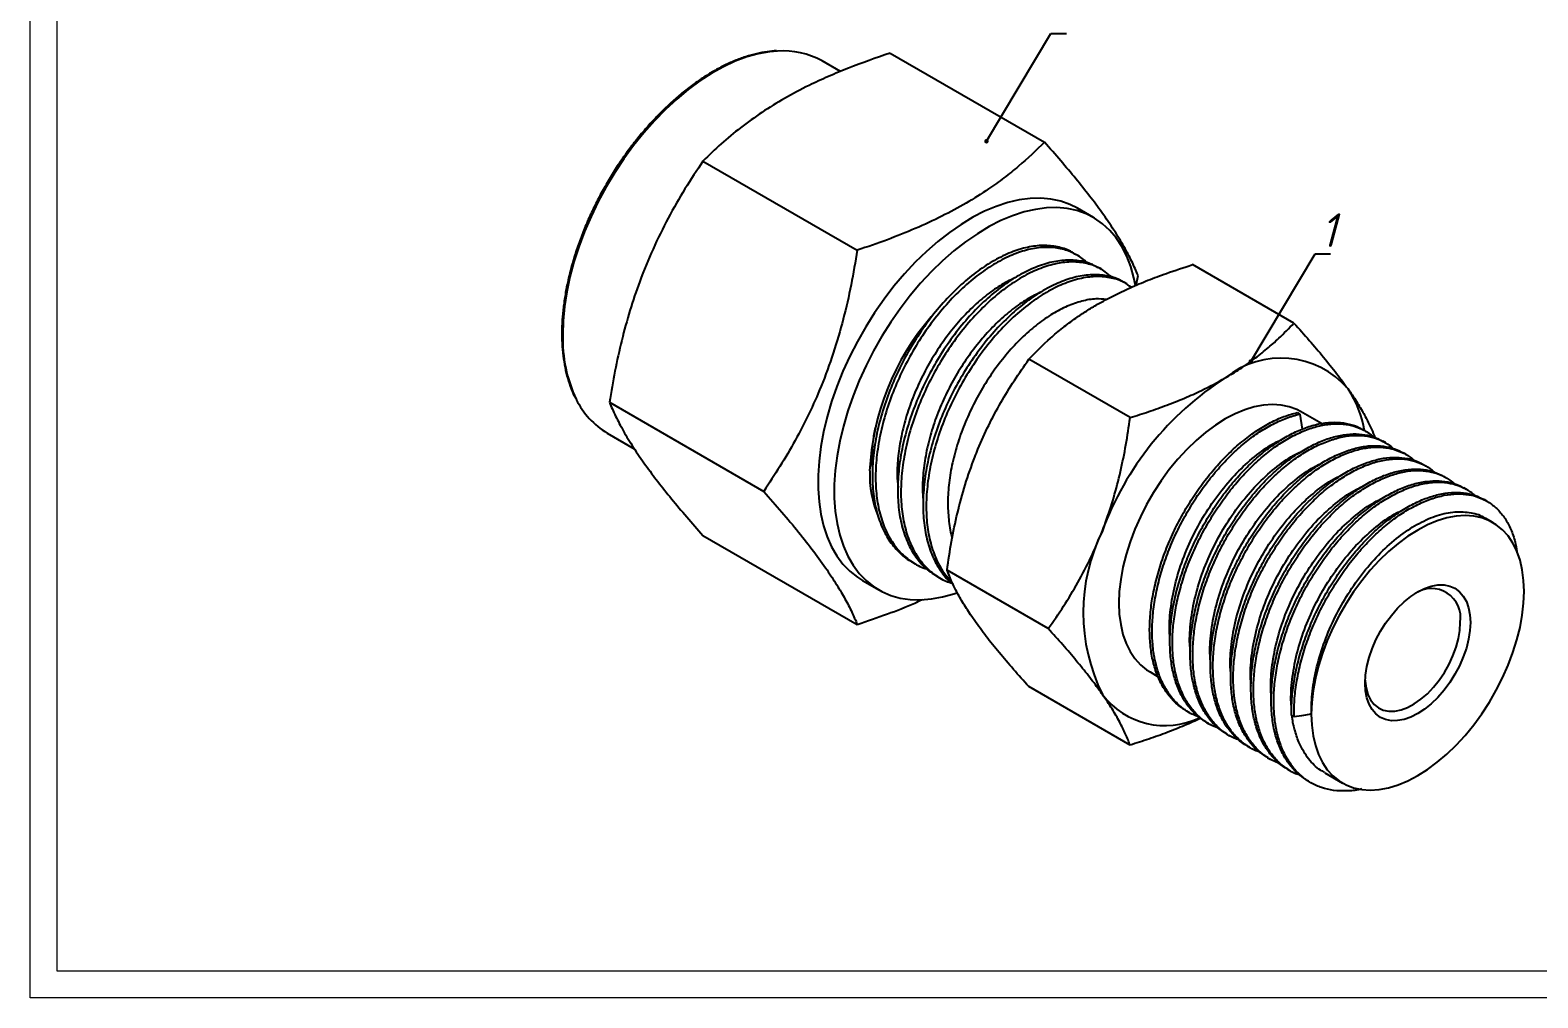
# Model space of a CAD drawing. Header units: millimetres. Extents: x 2776 to 3011, y 762 to 815.
# Drawn here: x 2775.76 to 2817.85, y 761.55 to 788.57 of the extents above; entities that cross this region are included whole.
import ezdxf

# ---------------------------------------------------------------- set-up
doc = ezdxf.new("R2010")
doc.units = ezdxf.units.MM
doc.linetypes.add('SLD-Solid', pattern=[0])
doc.styles.add('GENISO', font='geniso.shx', dxfattribs={"oblique": 15})
doc.dimstyles.new('Scale', dxfattribs={"dimscale": 0.25, "dimtxt": 2.5, "dimasz": 2.5, "dimexe": 1, "dimexo": 1, "dimgap": 0.2, "dimtad": 1, "dimdec": 1, "dimzin": 0, "dimtxsty": 'GENISO', "dimcen": 2.5, "dimclrd": 1, "dimclre": 1, "dimclrt": 7, "dimadec": 0, "dimazin": 0, "dimtfac": 1, "dimtdec": 1, "dimtmove": 0, "dimatfit": 3, "dimfxl": 1, "dimtzin": 0, "dimlwd": -1, "dimlwe": -1, "dimarcsym": 0})

msp = doc.modelspace()

# ---------------------------------------------------------------- linework, layer by layer
at = {"color": 5, "linetype": 'Continuous', "lineweight": 25}
for p, q in [((2798.38, 787.416), (2797.87, 787.711)), ((2799.768, 787.929), (2804.079, 785.441)), ((2794.543, 784.912), (2798.853, 782.424)), ((2805.45, 783.335), (2804.997, 783.596)), ((2804.967, 782.299), (2804.88, 782.349)), ((2805.675, 781.89), (2805.586, 781.941)), ((2811.044, 780.39), (2808.215, 782.022)), ((2806.381, 781.482), (2806.293, 781.533)), ((2806.643, 781.449), (2806.691, 781.723)), ((2806.471, 777.75), (2803.643, 779.383)), ((2791.93, 778.178), (2796.24, 775.69)), ((2811.135, 777.892), (2811.206, 777.851)), ((2811.206, 777.851), (2811.276, 777.427)), ((2811.815, 777.582), (2811.225, 777.922)), ((2791.87, 777.318), (2792.626, 776.882)), ((2813.032, 777.379), (2812.962, 777.42)), ((2813.598, 777.052), (2813.528, 777.093)), ((2814.164, 776.726), (2814.093, 776.766)), ((2814.73, 776.399), (2814.659, 776.44)), ((2815.295, 776.073), (2815.225, 776.113)), ((2815.861, 775.746), (2815.79, 775.787)), ((2816.426, 775.42), (2816.356, 775.46)), ((2816.599, 774.82), (2816.387, 774.942)), ((2794.543, 774.461), (2798.853, 771.972)), ((2800.371, 773.725), (2800.46, 773.674)), ((2801.079, 773.317), (2801.167, 773.266)), ((2804.185, 771.858), (2801.357, 773.49)), ((2798.998, 773.203), (2799.45, 772.942)), ((2807.025, 770.647), (2807.254, 770.516)), ((2806.471, 768.605), (2803.643, 770.238)), ((2808.047, 769.558), (2808.117, 769.517)), ((2808.612, 769.231), (2808.683, 769.191)), ((2811.046, 769.393), (2810.976, 769.434)), ((2809.178, 768.905), (2809.248, 768.864)), ((2809.743, 768.579), (2809.814, 768.538)), ((2810.309, 768.252), (2810.38, 768.211)), ((2810.875, 767.925), (2810.946, 767.884)), ((2811.905, 767.831), (2812.399, 767.545))]:
    msp.add_line(p, q, dxfattribs=at)
at = {"color": 7, "linetype": 'SLD-Solid', "lineweight": 15}
for points in [[(2775.757, 814.956), (2852.216, 814.956), (2852.216, 761.548), (2775.757, 761.548)], [(2776.507, 814.206), (2851.466, 814.206), (2851.466, 762.297), (2776.507, 762.297)]]:
    msp.add_lwpolyline(points, close=True, dxfattribs=at)
at = {"color": 5, "linetype": 'Continuous', "lineweight": 25, "flags": 128}
for points in [[(2796.627, 787.988), (2796.398, 787.967), (2796.087, 787.91), (2795.768, 787.821), (2795.444, 787.7), (2795.117, 787.548), (2794.788, 787.365), (2794.459, 787.153), (2794.133, 786.914), (2793.812, 786.648), (2793.497, 786.357), (2793.19, 786.043), (2792.893, 785.707), (2792.608, 785.353), (2792.336, 784.981), (2792.08, 784.595), (2791.841, 784.196), (2791.62, 783.787), (2791.418, 783.371), (2791.238, 782.949), (2791.079, 782.524), (2790.942, 782.1), (2790.83, 781.678), (2790.742, 781.261), (2790.678, 780.851), (2790.64, 780.452), (2790.627, 780.065)], [(2804.997, 783.596), (2804.787, 783.701), (2804.531, 783.792), (2804.26, 783.85), (2803.975, 783.876), (2803.678, 783.868), (2803.371, 783.828), (2803.056, 783.755), (2802.734, 783.65), (2802.408, 783.513), (2802.08, 783.345), (2801.751, 783.148), (2801.423, 782.922), (2801.099, 782.669), (2800.781, 782.391), (2800.47, 782.088), (2800.167, 781.763), (2799.876, 781.418), (2799.598, 781.055), (2799.334, 780.675), (2799.086, 780.282), (2798.856, 779.878), (2798.644, 779.465), (2798.453, 779.045), (2798.283, 778.622), (2798.135, 778.197), (2798.011, 777.774), (2797.91, 777.354), (2797.835, 776.94), (2797.784, 776.536), (2797.758, 776.142), (2797.758, 775.762), (2797.784, 775.398), (2797.835, 775.052), (2797.91, 774.726), (2798.011, 774.422), (2798.135, 774.143), (2798.283, 773.888), (2798.453, 773.661), (2798.644, 773.462), (2798.856, 773.293), (2798.998, 773.203)], [(2806.621, 781.443), (2806.578, 781.651), (2806.49, 781.966), (2806.378, 782.259), (2806.242, 782.526), (2806.083, 782.767), (2805.902, 782.98), (2805.7, 783.164), (2805.479, 783.317), (2805.24, 783.44), (2804.984, 783.531), (2804.712, 783.589), (2804.427, 783.614), (2804.131, 783.607), (2803.824, 783.567), (2803.508, 783.494), (2803.187, 783.388), (2802.861, 783.252), (2802.532, 783.084), (2802.204, 782.887), (2801.876, 782.661), (2801.552, 782.408), (2801.233, 782.129), (2800.922, 781.827), (2800.62, 781.502), (2800.329, 781.157), (2800.051, 780.793), (2799.787, 780.414), (2799.539, 780.021), (2799.308, 779.617), (2799.097, 779.204), (2798.906, 778.784), (2798.736, 778.361), (2798.588, 777.936), (2798.463, 777.512), (2798.363, 777.093), (2798.287, 776.679), (2798.236, 776.274), (2798.211, 775.881), (2798.211, 775.501), (2798.236, 775.137), (2798.287, 774.791), (2798.363, 774.465), (2798.463, 774.161), (2798.588, 773.881), (2798.736, 773.627), (2798.906, 773.4), (2799.097, 773.201), (2799.308, 773.032), (2799.539, 772.894), (2799.787, 772.787), (2800.051, 772.713), (2800.329, 772.671), (2800.62, 772.662), (2800.922, 772.686), (2801.233, 772.742), (2801.552, 772.832), (2801.634, 772.86)], [(2811.225, 777.922), (2811.126, 777.974), (2810.915, 778.055), (2810.689, 778.103), (2810.449, 778.119), (2810.198, 778.102), (2809.938, 778.053), (2809.671, 777.971), (2809.399, 777.858), (2809.125, 777.714), (2808.851, 777.542), (2808.58, 777.341), (2808.313, 777.114), (2808.052, 776.863), (2807.802, 776.591), (2807.562, 776.298), (2807.336, 775.988), (2807.125, 775.664), (2806.931, 775.328), (2806.755, 774.983), (2806.6, 774.633), (2806.467, 774.279), (2806.356, 773.925), (2806.269, 773.574), (2806.206, 773.23), (2806.168, 772.894), (2806.155, 772.57), (2806.168, 772.261), (2806.206, 771.969), (2806.269, 771.697), (2806.356, 771.447), (2806.467, 771.221), (2806.6, 771.022), (2806.755, 770.85), (2806.931, 770.707), (2807.025, 770.647)], [(2811.529, 769.468), (2811.542, 769.159), (2811.58, 768.867), (2811.643, 768.595), (2811.73, 768.345), (2811.841, 768.119), (2811.974, 767.919), (2812.129, 767.748), (2812.305, 767.605), (2812.499, 767.493), (2812.71, 767.413), (2812.936, 767.364), (2813.176, 767.348), (2813.426, 767.365), (2813.687, 767.415), (2813.954, 767.496), (2814.225, 767.609), (2814.499, 767.753), (2814.773, 767.926), (2815.045, 768.126), (2815.312, 768.353), (2815.572, 768.604), (2815.823, 768.877), (2816.063, 769.169), (2816.289, 769.479), (2816.5, 769.803), (2816.694, 770.139), (2816.869, 770.484), (2817.024, 770.835), (2817.158, 771.189), (2817.269, 771.542), (2817.356, 771.893), (2817.419, 772.238), (2817.456, 772.573), (2817.469, 772.897), (2817.456, 773.206), (2817.419, 773.498), (2817.356, 773.77), (2817.269, 774.02), (2817.158, 774.246), (2817.024, 774.446), (2816.869, 774.617), (2816.694, 774.76), (2816.5, 774.872), (2816.289, 774.952), (2816.063, 775.001), (2815.823, 775.017), (2815.572, 775), (2815.312, 774.95), (2815.045, 774.869), (2814.773, 774.756), (2814.499, 774.612), (2814.225, 774.439), (2813.954, 774.239), (2813.687, 774.012), (2813.426, 773.761), (2813.176, 773.488), (2812.936, 773.196), (2812.71, 772.886), (2812.499, 772.562), (2812.305, 772.226), (2812.129, 771.881), (2811.974, 771.53), (2811.841, 771.176), (2811.73, 770.823), (2811.643, 770.472), (2811.58, 770.127), (2811.542, 769.792), (2811.529, 769.468)], [(2815.97, 772.032), (2815.957, 771.803), (2815.92, 771.563), (2815.858, 771.317), (2815.773, 771.069), (2815.666, 770.822), (2815.539, 770.582), (2815.395, 770.352), (2815.235, 770.136), (2815.062, 769.938), (2814.88, 769.762), (2814.691, 769.609), (2814.499, 769.484), (2814.307, 769.388), (2814.119, 769.322), (2813.936, 769.288), (2813.764, 769.287), (2813.604, 769.318), (2813.459, 769.381), (2813.332, 769.475), (2813.226, 769.598), (2813.14, 769.748), (2813.079, 769.923), (2813.041, 770.119), (2813.029, 770.333), (2813.041, 770.562), (2813.079, 770.802), (2813.14, 771.048), (2813.226, 771.296), (2813.332, 771.543), (2813.459, 771.783), (2813.604, 772.013), (2813.764, 772.229), (2813.936, 772.427), (2814.119, 772.603), (2814.307, 772.756), (2814.499, 772.881), (2814.691, 772.977), (2814.88, 773.043), (2815.062, 773.077), (2815.235, 773.078), (2815.395, 773.047), (2815.539, 772.984), (2815.666, 772.89), (2815.773, 772.767), (2815.858, 772.617), (2815.92, 772.442), (2815.957, 772.246), (2815.97, 772.032)], [(2813.03, 770.418), (2813.032, 770.392), (2813.058, 770.194), (2813.109, 770.018), (2813.184, 769.866), (2813.282, 769.741), (2813.402, 769.646), (2813.539, 769.582), (2813.693, 769.551), (2813.86, 769.553), (2814.036, 769.589), (2814.219, 769.657), (2814.404, 769.757), (2814.589, 769.886), (2814.769, 770.041), (2814.941, 770.221), (2815.101, 770.421), (2815.247, 770.637), (2815.376, 770.865), (2815.485, 771.101), (2815.572, 771.341), (2815.636, 771.579), (2815.674, 771.81), (2815.687, 772.032)], [(2811.529, 769.468), (2811.259, 769.426), (2811.046, 769.393)]]:
    msp.add_lwpolyline(points, dxfattribs=at)
at = {"color": 5, "linetype": 'Continuous', "lineweight": 25}
for centre, radius, start, end in [((2796.781, 785.754), 2.239, 60.8993, 93.9415), ((2806.289, 775.924), 7.1, 139.2076, 177.2841), ((2794.582, 779.953), 3.956, 178.3765, 205.3724), ((2810.684, 776.957), 2.458, 40.4242, 129.3568), ((2813.736, 771.64), 8.565, 122.5702, 159.8407), ((2810.043, 776.884), 3.015, 9.3333, 33.5733), ((2793.01, 779.231), 2.227, 205.9081, 239.2036), ((2802.296, 776.181), 3.099, 178.5293, 202.6188), ((2810.304, 772.305), 5.144, 153.6129, 206.3871), ((2814.885, 772.166), 0.813, 350.5143, 124.347), ((2807.443, 771.343), 2.193, 217.164, 295.9419)]:
    msp.add_arc(centre, radius, start, end, dxfattribs=at)
for points, knots in [([(2796.599, 787.994), (2796.512, 787.987), (2796.328, 787.974), (2796.04, 787.917), (2795.737, 787.833), (2795.428, 787.718), (2795.118, 787.577), (2794.805, 787.408), (2794.494, 787.212), (2794.184, 786.992), (2793.878, 786.748), (2793.578, 786.481), (2793.284, 786.193), (2792.999, 785.885), (2792.725, 785.56), (2792.461, 785.218), (2792.21, 784.862), (2791.974, 784.494), (2791.753, 784.115), (2791.548, 783.727), (2791.361, 783.333), (2791.193, 782.935), (2791.045, 782.534), (2790.916, 782.133), (2790.809, 781.734), (2790.723, 781.34), (2790.66, 780.951), (2790.619, 780.571), (2790.605, 780.288), (2790.604, 780.133), (2790.604, 780.098)], [0, 0, 0, 0, 0.0332564, 0.0699088, 0.106627, 0.1433907, 0.1801823, 0.2169876, 0.2537961, 0.2906008, 0.3273989, 0.3641888, 0.4009704, 0.4377446, 0.4745119, 0.5112737, 0.5480315, 0.5847865, 0.6215405, 0.6582948, 0.6950505, 0.7318092, 0.7685723, 0.8053414, 0.8421181, 0.8789036, 0.9156991, 0.9525054, 0.9893226, 1, 1, 1, 1]), ([(2799.768, 787.929), (2799.376, 787.793), (2798.786, 787.589), (2798.042, 787.279), (2797.441, 787.002), (2796.814, 786.67), (2796.175, 786.276), (2795.587, 785.85), (2795.038, 785.395), (2794.71, 785.075), (2794.543, 784.912)], [0, 0, 0, 0, 0.183043, 0.275297, 0.367543, 0.491427, 0.615309, 0.742037, 0.868793, 1, 1, 1, 1]), ([(2804.079, 785.441), (2803.844, 785.214), (2803.49, 784.874), (2802.952, 784.444), (2802.472, 784.097), (2801.898, 783.735), (2801.215, 783.366), (2800.478, 783.027), (2799.689, 782.71), (2799.135, 782.521), (2798.853, 782.424)], [0, 0, 0, 0, 0.183043, 0.275297, 0.367543, 0.491427, 0.615309, 0.742037, 0.868793, 1, 1, 1, 1]), ([(2806.691, 781.723), (2806.637, 781.85), (2806.527, 782.104), (2806.305, 782.523), (2806.029, 782.979), (2805.705, 783.453), (2805.345, 783.935), (2804.96, 784.417), (2804.538, 784.919), (2804.232, 785.267), (2804.079, 785.441)], [0, 0, 0, 0, 0.131309, 0.263069, 0.396695, 0.531196, 0.647159, 0.763693, 0.881668, 1, 1, 1, 1]), ([(2794.543, 784.912), (2794.373, 784.656), (2794.033, 784.143), (2793.565, 783.325), (2793.138, 782.463), (2792.783, 781.597), (2792.496, 780.742), (2792.268, 779.906), (2792.077, 779.05), (2791.979, 778.469), (2791.93, 778.178)], [0, 0, 0, 0, 0.131309, 0.263069, 0.396695, 0.531196, 0.647159, 0.763693, 0.881668, 1, 1, 1, 1]), ([(2798.853, 782.424), (2798.798, 782.102), (2798.688, 781.455), (2798.466, 780.495), (2798.191, 779.546), (2797.867, 778.663), (2797.507, 777.85), (2797.121, 777.104), (2796.699, 776.381), (2796.393, 775.921), (2796.24, 775.69)], [0, 0, 0, 0, 0.131309, 0.263069, 0.396695, 0.531196, 0.647159, 0.763693, 0.881668, 1, 1, 1, 1]), ([(2804.876, 782.346), (2804.865, 782.354), (2804.752, 782.436), (2804.491, 782.516), (2804.097, 782.573), (2803.663, 782.532), (2803.207, 782.403), (2802.742, 782.189), (2802.274, 781.897), (2801.81, 781.528), (2801.357, 781.085), (2800.927, 780.58), (2800.534, 780.028), (2800.185, 779.442), (2799.883, 778.829), (2799.635, 778.194), (2799.445, 777.55), (2799.322, 776.917), (2799.267, 776.313), (2799.278, 775.745), (2799.358, 775.218), (2799.508, 774.741), (2799.722, 774.325), (2800.002, 773.995), (2800.222, 773.797), (2800.36, 773.735), (2800.373, 773.729)], [0, 0, 0, 0, 0.004998, 0.049508, 0.094771, 0.14034, 0.185752, 0.230552, 0.274699, 0.319597, 0.365052, 0.410609, 0.455803, 0.500194, 0.544595, 0.589796, 0.635354, 0.680806, 0.725695, 0.769841, 0.81465, 0.860066, 0.905635, 0.950891, 0.995392, 1, 1, 1, 1]), ([(2805.26, 782.071), (2805.252, 782.081), (2805.16, 782.191), (2804.934, 782.328), (2804.583, 782.472), (2804.184, 782.52), (2803.751, 782.481), (2803.296, 782.352), (2802.831, 782.138), (2802.363, 781.846), (2801.899, 781.477), (2801.445, 781.034), (2801.016, 780.529), (2800.623, 779.977), (2800.273, 779.391), (2799.972, 778.778), (2799.723, 778.143), (2799.534, 777.499), (2799.411, 776.866), (2799.355, 776.262), (2799.367, 775.694), (2799.447, 775.167), (2799.596, 774.689), (2799.812, 774.276), (2800.086, 773.937), (2800.417, 773.689), (2800.661, 773.552), (2800.803, 773.523), (2800.808, 773.522)], [0, 0, 0, 0, 0.004237, 0.045058, 0.08608, 0.127795, 0.169793, 0.211646, 0.252935, 0.293623, 0.335002, 0.376895, 0.418881, 0.460534, 0.501446, 0.542368, 0.584026, 0.626013, 0.667904, 0.709275, 0.749961, 0.791258, 0.833115, 0.875112, 0.916823, 0.957835, 0.998664, 1, 1, 1, 1]), ([(2805.581, 781.932), (2805.509, 781.974), (2805.327, 782.079), (2804.983, 782.15), (2804.566, 782.153), (2804.118, 782.062), (2803.656, 781.886), (2803.189, 781.628), (2802.722, 781.293), (2802.263, 780.882), (2801.821, 780.403), (2801.41, 779.869), (2801.041, 779.297), (2800.718, 778.695), (2800.445, 778.069), (2800.228, 777.427), (2800.075, 776.787), (2799.99, 776.168), (2799.972, 775.583), (2800.022, 775.037), (2800.14, 774.537), (2800.327, 774.092), (2800.579, 773.723), (2800.833, 773.464), (2801.019, 773.362), (2801.085, 773.327)], [0, 0, 0, 0, 0.0298106, 0.0747826, 0.1202623, 0.1657908, 0.210906, 0.2551871, 0.299689, 0.3449422, 0.3905011, 0.4359019, 0.4806904, 0.5248278, 0.5697165, 0.6151624, 0.6607083, 0.7058914, 0.7502704, 0.7946633, 0.8398547, 0.8854025, 0.9308435, 0.9757213, 1, 1, 1, 1]), ([(2805.953, 781.667), (2805.896, 781.723), (2805.749, 781.866), (2805.451, 782.01), (2805.073, 782.102), (2804.654, 782.101), (2804.206, 782.011), (2803.745, 781.835), (2803.277, 781.577), (2802.811, 781.242), (2802.351, 780.831), (2801.909, 780.352), (2801.499, 779.818), (2801.13, 779.246), (2800.806, 778.644), (2800.533, 778.018), (2800.317, 777.376), (2800.164, 776.736), (2800.079, 776.117), (2800.061, 775.532), (2800.11, 774.986), (2800.228, 774.485), (2800.415, 774.042), (2800.665, 773.669), (2800.972, 773.381), (2801.256, 773.198), (2801.451, 773.142), (2801.513, 773.125)], [0, 0, 0, 0, 0.025591, 0.066396, 0.107948, 0.149969, 0.192035, 0.233719, 0.274632, 0.315749, 0.357561, 0.399655, 0.441603, 0.482985, 0.523766, 0.565241, 0.60723, 0.649312, 0.691059, 0.732063, 0.773079, 0.814834, 0.856918, 0.898903, 0.940368, 0.981147, 1, 1, 1, 1]), ([(2806.288, 781.526), (2806.265, 781.543), (2806.139, 781.631), (2805.862, 781.711), (2805.463, 781.757), (2805.026, 781.705), (2804.569, 781.566), (2804.103, 781.343), (2803.635, 781.043), (2803.172, 780.665), (2802.72, 780.214), (2802.294, 779.703), (2801.906, 779.146), (2801.562, 778.557), (2801.266, 777.941), (2801.024, 777.304), (2800.842, 776.661), (2800.727, 776.03), (2800.679, 775.43), (2800.698, 774.866), (2800.786, 774.344), (2800.942, 773.872), (2801.169, 773.472), (2801.366, 773.215), (2801.501, 773.119), (2801.523, 773.104)], [0, 0, 0, 0, 0.010375, 0.056627, 0.103608, 0.150853, 0.19788, 0.244221, 0.290014, 0.336646, 0.383803, 0.43101, 0.477788, 0.523701, 0.569846, 0.616769, 0.664008, 0.711082, 0.757521, 0.803286, 0.849832, 0.896954, 0.94418, 0.991028, 1, 1, 1, 1]), ([(2805.561, 780.915), (2805.707, 780.996), (2805.997, 781.157), (2806.468, 781.38), (2806.963, 781.588), (2807.543, 781.806), (2807.969, 781.943), (2808.215, 782.022)], [0, 0, 0, 0, 0.183856, 0.368457, 0.555085, 0.742276, 1, 1, 1, 1]), ([(2803.3, 781.677), (2803.164, 781.611), (2802.892, 781.48), (2802.478, 781.193), (2802.07, 780.843), (2801.674, 780.428), (2801.304, 779.963), (2800.969, 779.46), (2800.674, 778.93), (2800.422, 778.377), (2800.22, 777.808), (2800.072, 777.235), (2799.986, 776.68), (2799.955, 776.194), (2799.979, 775.914), (2799.99, 775.795)], [0, 0, 0, 0, 0.077616, 0.155036, 0.233914, 0.313508, 0.393013, 0.471623, 0.548824, 0.626968, 0.706262, 0.785918, 0.865121, 0.943089, 1, 1, 1, 1]), ([(2806.503, 781.39), (2806.439, 781.437), (2806.274, 781.559), (2805.952, 781.662), (2805.551, 781.705), (2805.114, 781.654), (2804.657, 781.515), (2804.192, 781.292), (2803.724, 780.992), (2803.26, 780.614), (2802.809, 780.163), (2802.383, 779.652), (2801.995, 779.095), (2801.651, 778.506), (2801.355, 777.89), (2801.112, 777.253), (2800.93, 776.61), (2800.815, 775.979), (2800.768, 775.378), (2800.787, 774.815), (2800.874, 774.293), (2801.033, 773.823), (2801.237, 773.437), (2801.415, 773.246), (2801.495, 773.161)], [0, 0, 0, 0, 0.029104, 0.075304, 0.122231, 0.169422, 0.216394, 0.262682, 0.308422, 0.355001, 0.402104, 0.449257, 0.495981, 0.541841, 0.587933, 0.634802, 0.681987, 0.729008, 0.775393, 0.821106, 0.867598, 0.914666, 0.961838, 1, 1, 1, 1]), ([(2804.002, 781.265), (2803.867, 781.201), (2803.597, 781.07), (2803.185, 780.784), (2802.777, 780.434), (2802.381, 780.02), (2802.011, 779.555), (2801.676, 779.052), (2801.381, 778.522), (2801.129, 777.969), (2800.927, 777.399), (2800.779, 776.827), (2800.693, 776.272), (2800.662, 775.811), (2800.684, 775.553), (2800.692, 775.458)], [0, 0, 0, 0, 0.077498, 0.155883, 0.235744, 0.316331, 0.396827, 0.476417, 0.554581, 0.633699, 0.713982, 0.79463, 0.874821, 0.953761, 1, 1, 1, 1]), ([(2805.811, 781.05), (2805.713, 781.059), (2805.496, 781.079), (2805.125, 781.014), (2804.719, 780.874), (2804.306, 780.66), (2803.893, 780.377), (2803.484, 780.026), (2803.088, 779.612), (2802.718, 779.146), (2802.383, 778.644), (2802.088, 778.114), (2801.836, 777.561), (2801.634, 776.991), (2801.486, 776.419), (2801.399, 775.863), (2801.37, 775.333), (2801.407, 774.844), (2801.454, 774.529), (2801.505, 774.394), (2801.505, 774.394)], [0, 0, 0, 0, 0.049303, 0.109489, 0.169267, 0.228047, 0.286552, 0.346158, 0.406306, 0.466386, 0.52579, 0.58413, 0.643182, 0.703103, 0.763297, 0.823149, 0.882068, 0.940474, 0.999984, 1, 1, 1, 1]), ([(2803.643, 779.383), (2803.838, 779.582), (2804.131, 779.882), (2804.584, 780.259), (2804.921, 780.51), (2805.248, 780.729), (2805.457, 780.853), (2805.561, 780.915)], [0, 0, 0, 0, 0.361399, 0.543791, 0.726164, 0.862929, 1, 1, 1, 1]), ([(2790.604, 780.098), (2790.605, 780.035), (2790.606, 779.852), (2790.627, 779.561), (2790.673, 779.23), (2790.742, 778.916), (2790.835, 778.623), (2790.918, 778.411), (2790.977, 778.304), (2790.99, 778.28)], [0, 0, 0, 0, 0.090639, 0.262789, 0.434988, 0.607156, 0.779232, 0.951135, 1, 1, 1, 1]), ([(2809.125, 778.857), (2809.265, 778.941), (2809.545, 779.109), (2809.931, 779.381), (2810.291, 779.667), (2810.669, 780.001), (2810.906, 780.247), (2811.044, 780.39)], [0, 0, 0, 0, 0.183856, 0.368457, 0.555085, 0.742276, 1, 1, 1, 1]), ([(2811.044, 780.39), (2811.188, 780.228), (2811.478, 779.905), (2811.877, 779.435), (2812.246, 778.978), (2812.451, 778.693), (2812.555, 778.551)], [0, 0, 0, 0, 0.2470671, 0.4950148, 0.746633, 1, 1, 1, 1]), ([(2802.132, 776.649), (2802.162, 776.723), (2802.281, 777.025), (2802.516, 777.54), (2802.857, 778.179), (2803.233, 778.796), (2803.506, 779.187), (2803.643, 779.383)], [0, 0, 0, 0, 0.074988, 0.303354, 0.533056, 0.766118, 1, 1, 1, 1]), ([(2806.471, 777.75), (2806.645, 777.805), (2806.991, 777.916), (2807.497, 778.097), (2807.989, 778.293), (2808.544, 778.54), (2808.907, 778.738), (2809.125, 778.857)], [0, 0, 0, 0, 0.180583, 0.361479, 0.543586, 0.726243, 1, 1, 1, 1]), ([(2812.555, 778.551), (2812.583, 778.51), (2812.699, 778.344), (2812.877, 778.067), (2813.065, 777.734), (2813.208, 777.442), (2813.276, 777.271), (2813.306, 777.195)], [0, 0, 0, 0, 0.078654, 0.318184, 0.559117, 0.803572, 1, 1, 1, 1]), ([(2791.93, 778.178), (2791.985, 778.052), (2792.095, 777.798), (2792.317, 777.378), (2792.592, 776.922), (2792.916, 776.448), (2793.276, 775.967), (2793.662, 775.484), (2794.084, 774.982), (2794.389, 774.635), (2794.543, 774.461)], [0, 0, 0, 0, 0.131309, 0.263069, 0.396695, 0.531196, 0.647159, 0.763693, 0.881668, 1, 1, 1, 1]), ([(2805.696, 774.591), (2805.725, 774.667), (2805.84, 774.971), (2806.018, 775.518), (2806.207, 776.246), (2806.359, 776.991), (2806.434, 777.497), (2806.471, 777.75)], [0, 0, 0, 0, 0.074988, 0.303354, 0.533056, 0.766117, 1, 1, 1, 1]), ([(2808.008, 769.587), (2807.987, 769.598), (2807.869, 769.66), (2807.685, 769.828), (2807.462, 770.092), (2807.281, 770.415), (2807.144, 770.781), (2807.054, 771.186), (2807.012, 771.621), (2807.015, 772.082), (2807.063, 772.568), (2807.158, 773.074), (2807.299, 773.591), (2807.481, 774.106), (2807.702, 774.609), (2807.957, 775.095), (2808.243, 775.562), (2808.56, 776.007), (2808.903, 776.421), (2809.265, 776.796), (2809.637, 777.123), (2810.014, 777.398), (2810.391, 777.62), (2810.768, 777.792), (2811.012, 777.858), (2811.135, 777.892)], [0, 0, 0, 0, 0.009598, 0.054232, 0.099489, 0.145052, 0.19059, 0.235772, 0.280285, 0.324471, 0.369407, 0.414834, 0.460427, 0.505854, 0.550788, 0.594974, 0.639488, 0.684672, 0.730209, 0.775772, 0.821028, 0.865661, 0.909791, 0.954626, 1, 1, 1, 1]), ([(2808.369, 769.404), (2808.347, 769.411), (2808.219, 769.449), (2808.012, 769.575), (2807.754, 769.783), (2807.533, 770.053), (2807.352, 770.373), (2807.215, 770.741), (2807.125, 771.145), (2807.082, 771.58), (2807.085, 772.041), (2807.134, 772.527), (2807.229, 773.033), (2807.369, 773.55), (2807.552, 774.065), (2807.773, 774.568), (2808.027, 775.054), (2808.314, 775.521), (2808.631, 775.966), (2808.974, 776.381), (2809.335, 776.755), (2809.708, 777.082), (2810.085, 777.358), (2810.462, 777.579), (2810.839, 777.751), (2811.083, 777.817), (2811.206, 777.851)], [0, 0, 0, 0, 0.008971, 0.051245, 0.094002, 0.137356, 0.181003, 0.224626, 0.267908, 0.310549, 0.352878, 0.395924, 0.439441, 0.483117, 0.526633, 0.569678, 0.612006, 0.654648, 0.697931, 0.741554, 0.785201, 0.828554, 0.87131, 0.913584, 0.956534, 1, 1, 1, 1]), ([(2808.613, 769.232), (2808.524, 769.289), (2808.343, 769.407), (2808.112, 769.654), (2807.914, 769.954), (2807.759, 770.304), (2807.65, 770.694), (2807.589, 771.118), (2807.574, 771.568), (2807.604, 772.045), (2807.68, 772.544), (2807.803, 773.058), (2807.969, 773.575), (2808.175, 774.084), (2808.417, 774.577), (2808.691, 775.052), (2808.996, 775.506), (2809.329, 775.934), (2809.685, 776.326), (2810.054, 776.672), (2810.429, 776.968), (2810.807, 777.212), (2811.184, 777.402), (2811.557, 777.538), (2811.921, 777.614), (2812.267, 777.629), (2812.585, 777.579), (2812.807, 777.511), (2812.912, 777.443), (2812.931, 777.431)], [0, 0, 0, 0, 0.036336, 0.074533, 0.113098, 0.151754, 0.190219, 0.22822, 0.265635, 0.303499, 0.341885, 0.380523, 0.419132, 0.457433, 0.495158, 0.532638, 0.570756, 0.609283, 0.647943, 0.686455, 0.724542, 0.761999, 0.799762, 0.838087, 0.876705, 0.915336, 0.953701, 0.991529, 1, 1, 1, 1]), ([(2808.953, 769.069), (2808.864, 769.105), (2808.674, 769.181), (2808.418, 769.367), (2808.182, 769.612), (2807.985, 769.913), (2807.83, 770.263), (2807.721, 770.654), (2807.659, 771.077), (2807.644, 771.527), (2807.675, 772.004), (2807.751, 772.503), (2807.874, 773.017), (2808.04, 773.534), (2808.246, 774.043), (2808.488, 774.536), (2808.762, 775.011), (2809.067, 775.465), (2809.4, 775.893), (2809.755, 776.285), (2810.125, 776.632), (2810.5, 776.928), (2810.878, 777.171), (2811.254, 777.361), (2811.628, 777.497), (2811.991, 777.573), (2812.337, 777.588), (2812.658, 777.542), (2812.946, 777.433), (2813.148, 777.32), (2813.241, 777.227), (2813.261, 777.207)], [0, 0, 0, 0, 0.030491, 0.065492, 0.101079, 0.137009, 0.173024, 0.208861, 0.244266, 0.279125, 0.314403, 0.350167, 0.386165, 0.422136, 0.45782, 0.492969, 0.527888, 0.563402, 0.599297, 0.635316, 0.671196, 0.706682, 0.741579, 0.776763, 0.81247, 0.848449, 0.884442, 0.920185, 0.955429, 0.990298, 1, 1, 1, 1]), ([(2799.347, 777.467), (2799.325, 777.34), (2799.271, 777.03), (2799.249, 776.621), (2799.271, 776.357), (2799.279, 776.256)], [0, 0, 0, 0, 0.298887, 0.730697, 1, 1, 1, 1]), ([(2807.583, 771.592), (2807.578, 771.646), (2807.555, 771.897), (2807.588, 772.395), (2807.71, 773.081), (2807.927, 773.785), (2808.224, 774.473), (2808.593, 775.128), (2809.021, 775.735), (2809.498, 776.277), (2810.002, 776.719), (2810.408, 777.006), (2810.635, 777.105), (2810.694, 777.13)], [0, 0, 0, 0, 0.02796, 0.130866, 0.235776, 0.341016, 0.444879, 0.547124, 0.651457, 0.756774, 0.861362, 0.963769, 1, 1, 1, 1]), ([(2809.182, 768.912), (2809.128, 768.942), (2808.978, 769.025), (2808.768, 769.223), (2808.553, 769.501), (2808.381, 769.832), (2808.254, 770.208), (2808.173, 770.619), (2808.14, 771.059), (2808.152, 771.525), (2808.21, 772.016), (2808.314, 772.526), (2808.464, 773.043), (2808.655, 773.556), (2808.882, 774.056), (2809.144, 774.538), (2809.436, 775.001), (2809.759, 775.441), (2810.107, 775.848), (2810.471, 776.214), (2810.845, 776.53), (2811.222, 776.795), (2811.6, 777.006), (2811.975, 777.164), (2812.343, 777.264), (2812.697, 777.304), (2813.028, 777.28), (2813.307, 777.21), (2813.46, 777.124), (2813.525, 777.088)], [0, 0, 0, 0, 0.021164, 0.058988, 0.097286, 0.135785, 0.174206, 0.212271, 0.24972, 0.287156, 0.325213, 0.36363, 0.402131, 0.440434, 0.478268, 0.51553, 0.55326, 0.591504, 0.62999, 0.668441, 0.706577, 0.744134, 0.781477, 0.819457, 0.857838, 0.896344, 0.934694, 0.972615, 1, 1, 1, 1]), ([(2809.508, 768.751), (2809.462, 768.766), (2809.312, 768.815), (2809.088, 768.959), (2808.837, 769.18), (2808.624, 769.461), (2808.452, 769.792), (2808.324, 770.167), (2808.244, 770.578), (2808.211, 771.018), (2808.223, 771.484), (2808.281, 771.975), (2808.385, 772.485), (2808.534, 773.002), (2808.725, 773.516), (2808.953, 774.015), (2809.214, 774.498), (2809.507, 774.96), (2809.83, 775.4), (2810.177, 775.807), (2810.542, 776.173), (2810.916, 776.489), (2811.293, 776.754), (2811.67, 776.965), (2812.045, 777.123), (2812.414, 777.223), (2812.768, 777.263), (2813.099, 777.241), (2813.401, 777.157), (2813.644, 777.039), (2813.772, 776.928), (2813.822, 776.883)], [0, 0, 0, 0, 0.015266, 0.050189, 0.085641, 0.121537, 0.157621, 0.193633, 0.229311, 0.26441, 0.299499, 0.335169, 0.371177, 0.407262, 0.443163, 0.478624, 0.513549, 0.548913, 0.584758, 0.620831, 0.65687, 0.692614, 0.727815, 0.762816, 0.798414, 0.834388, 0.870479, 0.906424, 0.941967, 0.976925, 1, 1, 1, 1]), ([(2808.152, 771.223), (2808.145, 771.291), (2808.12, 771.555), (2808.154, 772.068), (2808.276, 772.754), (2808.493, 773.458), (2808.79, 774.146), (2809.158, 774.801), (2809.586, 775.408), (2810.064, 775.95), (2810.568, 776.392), (2810.963, 776.674), (2811.18, 776.768), (2811.228, 776.789)], [0, 0, 0, 0, 0.035255, 0.138057, 0.242861, 0.347994, 0.451752, 0.553893, 0.65812, 0.76333, 0.867812, 0.970115, 1, 1, 1, 1]), ([(2809.745, 768.582), (2809.729, 768.59), (2809.614, 768.645), (2809.43, 768.803), (2809.199, 769.056), (2809.01, 769.368), (2808.864, 769.727), (2808.765, 770.125), (2808.713, 770.554), (2808.708, 771.01), (2808.747, 771.491), (2808.833, 771.995), (2808.965, 772.51), (2809.14, 773.026), (2809.353, 773.533), (2809.601, 774.022), (2809.882, 774.493), (2810.193, 774.942), (2810.531, 775.364), (2810.89, 775.747), (2811.261, 776.084), (2811.637, 776.369), (2812.015, 776.602), (2812.391, 776.781), (2812.763, 776.905), (2813.124, 776.968), (2813.466, 776.972), (2813.778, 776.909), (2813.987, 776.837), (2814.081, 776.771), (2814.091, 776.763)], [0, 0, 0, 0, 0.006254, 0.043819, 0.081961, 0.120414, 0.158901, 0.197142, 0.234868, 0.272132, 0.309973, 0.348281, 0.386783, 0.425199, 0.463253, 0.500683, 0.53814, 0.576212, 0.614636, 0.653136, 0.691431, 0.729251, 0.766511, 0.80426, 0.842514, 0.881005, 0.919452, 0.957578, 0.995117, 1, 1, 1, 1]), ([(2810.078, 768.416), (2810.072, 768.418), (2809.958, 768.448), (2809.763, 768.561), (2809.498, 768.757), (2809.27, 769.016), (2809.081, 769.327), (2808.935, 769.686), (2808.836, 770.084), (2808.784, 770.513), (2808.778, 770.969), (2808.818, 771.45), (2808.904, 771.954), (2809.035, 772.469), (2809.21, 772.986), (2809.424, 773.492), (2809.672, 773.981), (2809.952, 774.452), (2810.264, 774.902), (2810.602, 775.323), (2810.961, 775.706), (2811.332, 776.043), (2811.708, 776.328), (2812.086, 776.561), (2812.462, 776.74), (2812.834, 776.864), (2813.195, 776.928), (2813.536, 776.93), (2813.851, 776.872), (2814.132, 776.751), (2814.317, 776.641), (2814.396, 776.556), (2814.404, 776.548)], [0, 0, 0, 0, 0.002024, 0.036919, 0.072025, 0.10767, 0.143606, 0.179573, 0.21531, 0.250566, 0.285391, 0.320755, 0.356554, 0.392536, 0.428437, 0.463999, 0.498979, 0.533984, 0.569563, 0.605472, 0.641452, 0.67724, 0.712583, 0.747404, 0.782682, 0.818432, 0.854403, 0.890333, 0.925962, 0.961044, 0.995957, 1, 1, 1, 1]), ([(2801.357, 773.49), (2801.396, 773.758), (2801.476, 774.294), (2801.644, 775.091), (2801.854, 775.883), (2802.039, 776.393), (2802.132, 776.649)], [0, 0, 0, 0, 0.247067, 0.495015, 0.746633, 1, 1, 1, 1]), ([(2808.716, 770.909), (2808.71, 770.972), (2808.686, 771.233), (2808.719, 771.741), (2808.841, 772.428), (2809.059, 773.132), (2809.356, 773.819), (2809.724, 774.474), (2810.152, 775.082), (2810.63, 775.624), (2811.134, 776.066), (2811.542, 776.355), (2811.77, 776.453), (2811.832, 776.48)], [0, 0, 0, 0, 0.032944, 0.135186, 0.23942, 0.343981, 0.447175, 0.54876, 0.65242, 0.757058, 0.860972, 0.962718, 1, 1, 1, 1]), ([(2810.312, 768.257), (2810.24, 768.3), (2810.074, 768.4), (2809.852, 768.622), (2809.646, 768.911), (2809.483, 769.252), (2809.365, 769.636), (2809.294, 770.053), (2809.27, 770.498), (2809.291, 770.97), (2809.359, 771.465), (2809.473, 771.977), (2809.631, 772.495), (2809.829, 773.006), (2810.064, 773.503), (2810.332, 773.981), (2810.631, 774.44), (2810.959, 774.873), (2811.311, 775.273), (2811.678, 775.629), (2812.053, 775.935), (2812.43, 776.189), (2812.807, 776.39), (2813.182, 776.536), (2813.548, 776.624), (2813.898, 776.651), (2814.223, 776.614), (2814.477, 776.542), (2814.61, 776.461), (2814.655, 776.433)], [0, 0, 0, 0, 0.028798, 0.066738, 0.105099, 0.143604, 0.181974, 0.219934, 0.257259, 0.29484, 0.332992, 0.371448, 0.40993, 0.448159, 0.485865, 0.523131, 0.560986, 0.599301, 0.637802, 0.67621, 0.714249, 0.751659, 0.789133, 0.827215, 0.865643, 0.904139, 0.942424, 0.980225, 1, 1, 1, 1]), ([(2810.646, 768.095), (2810.578, 768.12), (2810.406, 768.182), (2810.166, 768.346), (2809.922, 768.58), (2809.717, 768.871), (2809.553, 769.211), (2809.436, 769.595), (2809.365, 770.012), (2809.341, 770.458), (2809.362, 770.929), (2809.43, 771.425), (2809.543, 771.937), (2809.701, 772.454), (2809.9, 772.965), (2810.135, 773.462), (2810.403, 773.94), (2810.702, 774.399), (2811.03, 774.833), (2811.382, 775.232), (2811.749, 775.588), (2812.124, 775.894), (2812.501, 776.148), (2812.878, 776.349), (2813.252, 776.495), (2813.619, 776.583), (2813.968, 776.61), (2814.295, 776.576), (2814.589, 776.479), (2814.809, 776.365), (2814.915, 776.265), (2814.947, 776.234)], [0, 0, 0, 0, 0.023094, 0.058069, 0.093636, 0.129596, 0.165691, 0.20166, 0.237245, 0.272234, 0.307464, 0.343228, 0.379278, 0.415352, 0.451188, 0.486535, 0.521469, 0.556955, 0.592872, 0.628964, 0.664969, 0.700627, 0.735696, 0.770825, 0.806525, 0.842548, 0.878635, 0.914524, 0.949959, 0.984884, 1, 1, 1, 1]), ([(2810.878, 767.932), (2810.843, 767.95), (2810.709, 768.019), (2810.511, 768.196), (2810.289, 768.462), (2810.108, 768.785), (2809.972, 769.152), (2809.882, 769.557), (2809.84, 769.991), (2809.843, 770.453), (2809.892, 770.939), (2809.987, 771.446), (2810.128, 771.962), (2810.311, 772.477), (2810.532, 772.98), (2810.787, 773.466), (2811.074, 773.933), (2811.391, 774.378), (2811.734, 774.792), (2812.096, 775.166), (2812.469, 775.493), (2812.845, 775.767), (2813.223, 775.989), (2813.599, 776.158), (2813.969, 776.27), (2814.327, 776.321), (2814.662, 776.31), (2814.966, 776.245), (2815.14, 776.154), (2815.224, 776.111)], [0, 0, 0, 0, 0.013861, 0.051563, 0.089788, 0.12827, 0.166727, 0.204883, 0.242471, 0.279792, 0.317748, 0.356116, 0.394622, 0.432985, 0.470931, 0.508244, 0.545845, 0.584008, 0.622469, 0.660948, 0.699167, 0.736856, 0.774128, 0.811999, 0.850322, 0.888825, 0.927228, 0.965253, 1, 1, 1, 1]), ([(2811.198, 767.771), (2811.175, 767.778), (2811.045, 767.817), (2810.838, 767.943), (2810.58, 768.152), (2810.36, 768.422), (2810.179, 768.743), (2810.043, 769.111), (2809.953, 769.516), (2809.91, 769.951), (2809.914, 770.412), (2809.963, 770.898), (2810.058, 771.405), (2810.199, 771.921), (2810.382, 772.437), (2810.603, 772.94), (2810.858, 773.425), (2811.145, 773.892), (2811.462, 774.337), (2811.805, 774.751), (2812.167, 775.125), (2812.54, 775.452), (2812.916, 775.727), (2813.294, 775.949), (2813.67, 776.117), (2814.04, 776.229), (2814.397, 776.28), (2814.734, 776.27), (2815.041, 776.198), (2815.314, 776.077), (2815.465, 775.953), (2815.538, 775.893)], [0, 0, 0, 0, 0.007714, 0.042583, 0.077858, 0.113623, 0.149627, 0.18561, 0.221309, 0.256478, 0.291397, 0.32691, 0.362808, 0.398835, 0.434729, 0.470232, 0.505144, 0.540324, 0.576032, 0.612017, 0.648019, 0.683778, 0.719041, 0.753914, 0.789347, 0.825204, 0.861228, 0.897159, 0.932736, 0.967722, 1, 1, 1, 1]), ([(2809.282, 770.588), (2809.276, 770.649), (2809.252, 770.908), (2809.285, 771.415), (2809.407, 772.101), (2809.624, 772.805), (2809.921, 773.493), (2810.29, 774.148), (2810.718, 774.755), (2811.195, 775.297), (2811.699, 775.739), (2812.1, 776.024), (2812.322, 776.12), (2812.377, 776.144)], [0, 0, 0, 0, 0.032139, 0.134905, 0.239672, 0.344768, 0.44849, 0.550596, 0.654786, 0.75996, 0.864405, 0.966672, 1, 1, 1, 1]), ([(2811.441, 767.599), (2811.352, 767.657), (2811.17, 767.775), (2810.939, 768.023), (2810.741, 768.324), (2810.586, 768.674), (2810.478, 769.065), (2810.417, 769.488), (2810.402, 769.939), (2810.433, 770.416), (2810.51, 770.915), (2810.633, 771.429), (2810.799, 771.946), (2811.006, 772.455), (2811.247, 772.948), (2811.522, 773.423), (2811.827, 773.877), (2812.161, 774.304), (2812.516, 774.696), (2812.885, 775.042), (2813.261, 775.338), (2813.638, 775.581), (2814.015, 775.771), (2814.389, 775.906), (2814.752, 775.981), (2815.098, 775.996), (2815.416, 775.946), (2815.647, 775.873), (2815.759, 775.799), (2815.787, 775.781)], [0, 0, 0, 0, 0.036511, 0.074559, 0.112972, 0.151473, 0.189782, 0.227627, 0.264891, 0.302609, 0.340845, 0.37933, 0.417783, 0.455927, 0.493497, 0.530831, 0.568801, 0.607176, 0.645682, 0.684038, 0.721969, 0.759272, 0.796891, 0.835066, 0.873531, 0.912007, 0.950215, 0.987887, 1, 1, 1, 1]), ([(2812.935, 767.381), (2812.921, 767.377), (2812.775, 767.337), (2812.509, 767.319), (2812.147, 767.331), (2811.814, 767.41), (2811.513, 767.544), (2811.244, 767.735), (2811.009, 767.982), (2810.811, 768.283), (2810.657, 768.633), (2810.549, 769.024), (2810.488, 769.447), (2810.473, 769.898), (2810.503, 770.375), (2810.58, 770.875), (2810.703, 771.389), (2810.87, 771.906), (2811.076, 772.415), (2811.318, 772.908), (2811.592, 773.382), (2811.898, 773.836), (2812.231, 774.264), (2812.587, 774.655), (2812.956, 775.001), (2813.331, 775.297), (2813.709, 775.54), (2814.086, 775.73), (2814.459, 775.865), (2814.823, 775.941), (2815.168, 775.955), (2815.489, 775.908), (2815.777, 775.8), (2815.978, 775.686), (2816.07, 775.594), (2816.09, 775.574)], [0, 0, 0, 0, 0.003499, 0.035774, 0.067986, 0.099905, 0.13131, 0.162683, 0.19458, 0.226783, 0.25906, 0.291176, 0.322902, 0.354142, 0.385763, 0.417817, 0.45008, 0.482317, 0.514294, 0.54579, 0.577089, 0.60892, 0.641092, 0.673372, 0.705527, 0.737326, 0.768599, 0.800136, 0.83214, 0.864386, 0.896642, 0.928673, 0.960255, 0.991507, 1, 1, 1, 1]), ([(2796.24, 775.69), (2796.41, 775.497), (2796.75, 775.11), (2797.218, 774.549), (2797.645, 774.005), (2798, 773.514), (2798.287, 773.074), (2798.515, 772.683), (2798.706, 772.314), (2798.804, 772.086), (2798.853, 771.972)], [0, 0, 0, 0, 0.131309, 0.263069, 0.396695, 0.531196, 0.647159, 0.763693, 0.881668, 1, 1, 1, 1]), ([(2809.849, 770.238), (2809.843, 770.307), (2809.817, 770.574), (2809.851, 771.088), (2809.973, 771.774), (2810.19, 772.479), (2810.487, 773.166), (2810.855, 773.821), (2811.283, 774.428), (2811.761, 774.97), (2812.265, 775.413), (2812.67, 775.7), (2812.897, 775.798), (2812.956, 775.824)], [0, 0, 0, 0, 0.035954, 0.138035, 0.242103, 0.346498, 0.449528, 0.550953, 0.654449, 0.758921, 0.86267, 0.964255, 1, 1, 1, 1]), ([(2810.411, 769.96), (2810.406, 770.014), (2810.383, 770.264), (2810.417, 770.762), (2810.538, 771.448), (2810.756, 772.152), (2811.053, 772.84), (2811.421, 773.495), (2811.849, 774.102), (2812.327, 774.644), (2812.831, 775.086), (2813.237, 775.374), (2813.463, 775.472), (2813.523, 775.498)], [0, 0, 0, 0, 0.027768, 0.130684, 0.235606, 0.340857, 0.444731, 0.546987, 0.651331, 0.756659, 0.861258, 0.963675, 1, 1, 1, 1]), ([(2810.976, 769.434), (2810.977, 769.587), (2810.979, 769.895), (2811.04, 770.388), (2811.144, 770.897), (2811.294, 771.414), (2811.485, 771.928), (2811.713, 772.427), (2811.974, 772.91), (2812.267, 773.372), (2812.59, 773.811), (2812.938, 774.218), (2813.303, 774.583), (2813.677, 774.9), (2814.054, 775.164), (2814.431, 775.375), (2814.806, 775.532), (2815.175, 775.632), (2815.528, 775.671), (2815.859, 775.647), (2816.136, 775.577), (2816.289, 775.491), (2816.353, 775.455)], [0, 0, 0, 0, 0.049927, 0.100679, 0.151908, 0.203246, 0.254316, 0.304759, 0.354444, 0.404762, 0.455761, 0.507082, 0.558351, 0.609198, 0.659271, 0.709071, 0.759721, 0.810902, 0.862246, 0.913381, 0.96394, 1, 1, 1, 1]), ([(2811.046, 769.393), (2811.047, 769.546), (2811.049, 769.854), (2811.11, 770.347), (2811.214, 770.856), (2811.364, 771.373), (2811.555, 771.887), (2811.783, 772.387), (2812.045, 772.869), (2812.338, 773.331), (2812.661, 773.771), (2813.009, 774.177), (2813.373, 774.543), (2813.747, 774.859), (2814.124, 775.123), (2814.502, 775.334), (2814.877, 775.491), (2815.245, 775.591), (2815.599, 775.63), (2815.93, 775.607), (2816.232, 775.525), (2816.504, 775.385), (2816.742, 775.189), (2816.945, 774.939), (2817.106, 774.634), (2817.217, 774.324), (2817.253, 774.101), (2817.268, 774.011)], [0, 0, 0, 0, 0.039876, 0.080412, 0.121328, 0.162331, 0.203121, 0.243409, 0.283092, 0.323281, 0.364013, 0.405003, 0.445951, 0.486563, 0.526555, 0.56633, 0.606784, 0.647661, 0.68867, 0.729511, 0.769892, 0.809611, 0.849695, 0.890363, 0.931333, 0.972307, 1, 1, 1, 1]), ([(2810.98, 769.591), (2810.974, 769.658), (2810.949, 769.923), (2810.982, 770.435), (2811.104, 771.121), (2811.321, 771.825), (2811.618, 772.513), (2811.987, 773.168), (2812.415, 773.775), (2812.892, 774.318), (2813.396, 774.759), (2813.791, 775.04), (2814.007, 775.135), (2814.055, 775.156)], [0, 0, 0, 0, 0.035183, 0.138036, 0.242892, 0.348077, 0.451887, 0.554079, 0.658358, 0.76362, 0.868154, 0.970508, 1, 1, 1, 1]), ([(2811.529, 769.468), (2811.533, 769.679), (2811.541, 770.104), (2811.672, 770.796), (2811.887, 771.499), (2812.184, 772.187), (2812.552, 772.842), (2812.981, 773.449), (2813.458, 773.989), (2813.963, 774.438), (2814.478, 774.782), (2814.99, 775.016), (2815.486, 775.134), (2815.938, 775.116), (2816.24, 775.044), (2816.366, 774.948), (2816.383, 774.935)], [0, 0, 0, 0, 0.07522, 0.151906, 0.228832, 0.304753, 0.37949, 0.455753, 0.532736, 0.609186, 0.684041, 0.759707, 0.83656, 0.913362, 0.988877, 1, 1, 1, 1]), ([(2804.185, 771.858), (2804.33, 772.065), (2804.619, 772.479), (2805.018, 773.143), (2805.387, 773.843), (2805.593, 774.341), (2805.696, 774.591)], [0, 0, 0, 0, 0.247067, 0.495015, 0.746633, 1, 1, 1, 1]), ([(2802.132, 772.076), (2802.104, 772.117), (2801.988, 772.283), (2801.81, 772.56), (2801.621, 772.893), (2801.469, 773.205), (2801.394, 773.395), (2801.357, 773.49)], [0, 0, 0, 0, 0.074988, 0.303354, 0.533056, 0.766117, 1, 1, 1, 1]), ([(2798.853, 771.972), (2799.134, 772.069), (2799.681, 772.258), (2800.288, 772.494), (2800.602, 772.64), (2800.674, 772.674)], [0, 0, 0, 0, 0.4484025, 0.8721804, 1, 1, 1, 1]), ([(2803.643, 770.238), (2803.498, 770.399), (2803.209, 770.722), (2802.81, 771.192), (2802.441, 771.649), (2802.235, 771.934), (2802.132, 772.076)], [0, 0, 0, 0, 0.247067, 0.495015, 0.746633, 1, 1, 1, 1]), ([(2805.696, 770.019), (2805.666, 770.06), (2805.547, 770.229), (2805.312, 770.539), (2804.971, 770.96), (2804.595, 771.4), (2804.322, 771.705), (2804.185, 771.858)], [0, 0, 0, 0, 0.074988, 0.303354, 0.533056, 0.766117, 1, 1, 1, 1]), ([(2806.471, 768.605), (2806.432, 768.705), (2806.352, 768.907), (2806.185, 769.244), (2805.975, 769.61), (2805.789, 769.882), (2805.696, 770.019)], [0, 0, 0, 0, 0.247067, 0.495015, 0.746633, 1, 1, 1, 1]), ([(2808.44, 769.354), (2808.292, 769.286), (2807.989, 769.147), (2807.504, 768.955), (2806.997, 768.772), (2806.647, 768.661), (2806.471, 768.605)], [0, 0, 0, 0, 0.240475, 0.492163, 0.745833, 1, 1, 1, 1]), ([(2811.911, 767.843), (2811.869, 767.863), (2811.69, 767.947), (2811.442, 768.213), (2811.208, 768.589), (2811.07, 768.995), (2811.006, 769.259), (2810.994, 769.411), (2810.993, 769.424)], [0, 0, 0, 0, 0.082091, 0.346463, 0.614629, 0.799744, 0.983165, 1, 1, 1, 1])]:
    msp.add_open_spline(points, degree=3, knots=knots, dxfattribs=at)

# ---------------------------------------------------------------- texts
at = {"color": 7, "insert": (2812.006, 782.985), "char_height": 0.938, "attachment_point": 5, "style": 'GENISO'}
msp.add_mtext('1', dxfattribs=at)

# ---------------------------------------------------------------- leaders
for points in [[(2802.458, 785.467), (2804.256, 788.476), (2804.69, 788.476)], [(2809.837, 779.317), (2811.634, 782.326), (2812.068, 782.326)]]:
    msp.add_leader(points, dimstyle='Scale', override={"dimasz": 0.5, "dimldrblk": 'DOT'})

doc.saveas('drawing.dxf')
